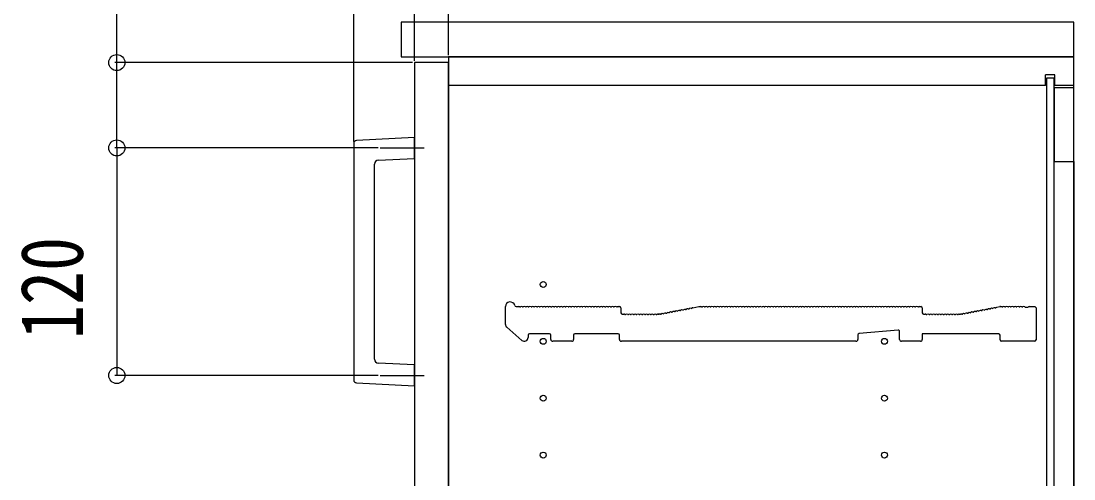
# Model space of a CAD drawing. Units: millimetres, scale not verified. Extents: x -4205 to 4205, y -2970 to 2970.
# Drawn here: x -2045 to -1489, y -1588 to -1346 of the extents above; entities that cross this region are included whole.
import ezdxf
from ezdxf.enums import TextEntityAlignment as Align

# ---------------------------------------------------------------- set-up
doc = ezdxf.new("R2010")
doc.units = ezdxf.units.MM
doc.header["$LTSCALE"] = 20
for name, color, linetype in [('0-2_YKK_11', 7, 'Continuous'), ('0-3_YKK_12', 2, 'Continuous'), ('0-4_YKK_13', 4, 'Continuous'), ('0-5_YKK_D', 6, 'Continuous')]:
    doc.layers.add(name, color=color, linetype=linetype)
doc.styles.add('ＭＳ ゴシック', font='')
doc.styles.get('ＭＳ ゴシック').set_extended_font_data('MS Gothic')

msp = doc.modelspace()

# ---------------------------------------------------------------- linework, layer by layer
at = {"layer": '0-2_YKK_11'}
for p, q in [((-1789.06, -1506.09), (-1789.06, -1496.7)), ((-1783.43, -1496.7), (-1782.06, -1496.7)), ((-1781.5, -1496.9), (-1781.11, -1496.9)), ((-1780, -1496.9), (-1779.61, -1496.9)), ((-1778.5, -1496.9), (-1778.11, -1496.9)), ((-1777, -1496.9), (-1776.61, -1496.9)), ((-1775.5, -1496.9), (-1775.11, -1496.9)), ((-1774, -1496.9), (-1773.61, -1496.9)), ((-1772.5, -1496.9), (-1772.11, -1496.9)), ((-1771, -1496.9), (-1770.61, -1496.9)), ((-1769.5, -1496.9), (-1769.11, -1496.9)), ((-1768, -1496.9), (-1767.61, -1496.9)), ((-1766.5, -1496.9), (-1766.11, -1496.9)), ((-1765, -1496.9), (-1764.61, -1496.9)), ((-1763.5, -1496.9), (-1763.11, -1496.9)), ((-1762, -1496.9), (-1761.61, -1496.9)), ((-1760.5, -1496.9), (-1760.11, -1496.9)), ((-1759, -1496.9), (-1758.61, -1496.9)), ((-1757.5, -1496.9), (-1757.11, -1496.9)), ((-1756, -1496.9), (-1755.61, -1496.9)), ((-1754.5, -1496.9), (-1754.11, -1496.9)), ((-1753, -1496.9), (-1752.61, -1496.9)), ((-1751.5, -1496.9), (-1751.11, -1496.9)), ((-1750, -1496.9), (-1749.61, -1496.9)), ((-1748.5, -1496.9), (-1748.11, -1496.9)), ((-1747, -1496.9), (-1746.61, -1496.9)), ((-1745.5, -1496.9), (-1745.11, -1496.9)), ((-1744, -1496.9), (-1743.61, -1496.9)), ((-1742.5, -1496.9), (-1742.11, -1496.9)), ((-1741, -1496.9), (-1740.61, -1496.9)), ((-1739.5, -1496.9), (-1739.11, -1496.9)), ((-1738, -1496.9), (-1737.61, -1496.9)), ((-1736.5, -1496.9), (-1736.11, -1496.9)), ((-1735, -1496.9), (-1734.61, -1496.9)), ((-1733.5, -1496.9), (-1733.11, -1496.9)), ((-1732, -1496.9), (-1731.61, -1496.9)), ((-1730.5, -1496.9), (-1730.11, -1496.9)), ((-1729.56, -1496.7), (-1728.76, -1496.7)), ((-1728.06, -1497.4), (-1728.06, -1500)), ((-1702.84, -1499.91), (-1702.47, -1499.84)), ((-1701.37, -1499.63), (-1700.99, -1499.56)), ((-1699.89, -1499.35), (-1699.52, -1499.28)), ((-1698.42, -1499.07), (-1698.05, -1499)), ((-1696.95, -1498.79), (-1696.57, -1498.72)), ((-1695.47, -1498.51), (-1695.1, -1498.44)), ((-1694, -1498.23), (-1693.63, -1498.16)), ((-1692.53, -1497.95), (-1692.15, -1497.88)), ((-1691.05, -1497.67), (-1690.68, -1497.59)), ((-1685.5, -1496.9), (-1685.11, -1496.9)), ((-1684, -1496.9), (-1683.61, -1496.9)), ((-1682.5, -1496.9), (-1682.11, -1496.9)), ((-1681, -1496.9), (-1680.61, -1496.9)), ((-1679.5, -1496.9), (-1679.11, -1496.9)), ((-1678, -1496.9), (-1677.61, -1496.9)), ((-1676.5, -1496.9), (-1676.11, -1496.9)), ((-1675, -1496.9), (-1674.61, -1496.9)), ((-1673.5, -1496.9), (-1673.11, -1496.9)), ((-1672, -1496.9), (-1671.61, -1496.9)), ((-1670.5, -1496.9), (-1670.11, -1496.9)), ((-1669, -1496.9), (-1668.61, -1496.9)), ((-1667.5, -1496.9), (-1667.11, -1496.9)), ((-1666, -1496.9), (-1665.61, -1496.9)), ((-1664.5, -1496.9), (-1664.11, -1496.9)), ((-1663, -1496.9), (-1662.61, -1496.9)), ((-1661.5, -1496.9), (-1661.11, -1496.9)), ((-1660, -1496.9), (-1659.61, -1496.9)), ((-1658.5, -1496.9), (-1658.11, -1496.9)), ((-1657, -1496.9), (-1656.61, -1496.9)), ((-1655.5, -1496.9), (-1655.11, -1496.9)), ((-1654, -1496.9), (-1653.61, -1496.9)), ((-1652.5, -1496.9), (-1652.11, -1496.9)), ((-1651, -1496.9), (-1650.61, -1496.9)), ((-1649.5, -1496.9), (-1649.11, -1496.9)), ((-1648, -1496.9), (-1647.61, -1496.9)), ((-1646.5, -1496.9), (-1646.11, -1496.9)), ((-1645, -1496.9), (-1644.61, -1496.9)), ((-1643.5, -1496.9), (-1643.11, -1496.9)), ((-1642, -1496.9), (-1641.61, -1496.9)), ((-1640.5, -1496.9), (-1640.11, -1496.9)), ((-1639, -1496.9), (-1638.61, -1496.9)), ((-1637.5, -1496.9), (-1637.11, -1496.9)), ((-1636, -1496.9), (-1635.61, -1496.9)), ((-1634.5, -1496.9), (-1634.11, -1496.9)), ((-1633, -1496.9), (-1632.61, -1496.9)), ((-1631.5, -1496.9), (-1631.11, -1496.9)), ((-1630, -1496.9), (-1629.61, -1496.9)), ((-1628.5, -1496.9), (-1628.11, -1496.9)), ((-1627, -1496.9), (-1626.61, -1496.9)), ((-1625.5, -1496.9), (-1625.11, -1496.9)), ((-1624, -1496.9), (-1623.61, -1496.9)), ((-1622.5, -1496.9), (-1622.11, -1496.9)), ((-1621, -1496.9), (-1620.61, -1496.9)), ((-1619.5, -1496.9), (-1619.11, -1496.9)), ((-1618, -1496.9), (-1617.61, -1496.9)), ((-1616.5, -1496.9), (-1616.11, -1496.9)), ((-1615, -1496.9), (-1614.61, -1496.9)), ((-1613.5, -1496.9), (-1613.11, -1496.9)), ((-1612, -1496.9), (-1611.61, -1496.9)), ((-1610.5, -1496.9), (-1610.11, -1496.9)), ((-1609, -1496.9), (-1608.61, -1496.9)), ((-1607.5, -1496.9), (-1607.11, -1496.9)), ((-1606, -1496.9), (-1605.61, -1496.9)), ((-1604.5, -1496.9), (-1604.11, -1496.9)), ((-1603, -1496.9), (-1602.61, -1496.9)), ((-1601.5, -1496.9), (-1601.11, -1496.9)), ((-1600, -1496.9), (-1599.61, -1496.9)), ((-1598.5, -1496.9), (-1598.11, -1496.9)), ((-1597, -1496.9), (-1596.61, -1496.9)), ((-1595.5, -1496.9), (-1595.11, -1496.9)), ((-1594, -1496.9), (-1593.61, -1496.9)), ((-1592.5, -1496.9), (-1592.11, -1496.9)), ((-1591, -1496.9), (-1590.61, -1496.9)), ((-1589.5, -1496.9), (-1589.11, -1496.9)), ((-1588, -1496.9), (-1587.61, -1496.9)), ((-1586.5, -1496.9), (-1586.11, -1496.9)), ((-1585, -1496.9), (-1584.61, -1496.9)), ((-1583.5, -1496.9), (-1583.11, -1496.9)), ((-1582, -1496.9), (-1581.61, -1496.9)), ((-1580.5, -1496.9), (-1580.11, -1496.9)), ((-1579, -1496.9), (-1578.61, -1496.9)), ((-1577.5, -1496.9), (-1577.11, -1496.9)), ((-1576, -1496.9), (-1575.61, -1496.9)), ((-1574.5, -1496.9), (-1574.11, -1496.9)), ((-1573, -1496.9), (-1572.61, -1496.9)), ((-1571.5, -1496.9), (-1571.11, -1496.9)), ((-1570.56, -1496.7), (-1569.76, -1496.7)), ((-1569.06, -1497.4), (-1569.06, -1500)), ((-1543.84, -1499.91), (-1543.47, -1499.84)), ((-1542.37, -1499.63), (-1541.99, -1499.56)), ((-1540.89, -1499.35), (-1540.52, -1499.28)), ((-1539.42, -1499.07), (-1539.05, -1499)), ((-1537.95, -1498.79), (-1537.57, -1498.72)), ((-1536.47, -1498.51), (-1536.1, -1498.44)), ((-1535, -1498.23), (-1534.63, -1498.16)), ((-1533.53, -1497.95), (-1533.15, -1497.88)), ((-1532.05, -1497.67), (-1531.68, -1497.59)), ((-1530.58, -1497.39), (-1530.2, -1497.31)), ((-1529.69, -1497.01), (-1528.12, -1496.71)), ((-1527.99, -1496.7), (-1527.56, -1496.7)), ((-1527, -1496.9), (-1526.61, -1496.9)), ((-1525.5, -1496.9), (-1525.11, -1496.9)), ((-1524, -1496.9), (-1523.61, -1496.9)), ((-1522.5, -1496.9), (-1522.11, -1496.9)), ((-1521, -1496.9), (-1520.61, -1496.9)), ((-1519.5, -1496.9), (-1519.11, -1496.9)), ((-1518, -1496.9), (-1517.61, -1496.9)), ((-1516.5, -1496.9), (-1516.11, -1496.9)), ((-1512.56, -1496.7), (-1509.76, -1496.7)), ((-1509.06, -1497.4), (-1509.06, -1514.3)), ((-1727.36, -1500.7), (-1726.56, -1500.7)), ((-1726, -1500.9), (-1725.61, -1500.9)), ((-1724.5, -1500.9), (-1724.11, -1500.9)), ((-1723, -1500.9), (-1722.61, -1500.9)), ((-1721.5, -1500.9), (-1721.11, -1500.9)), ((-1720, -1500.9), (-1719.61, -1500.9)), ((-1718.5, -1500.9), (-1718.11, -1500.9)), ((-1717, -1500.9), (-1716.61, -1500.9)), ((-1715.5, -1500.9), (-1715.11, -1500.9)), ((-1714, -1500.9), (-1713.61, -1500.9)), ((-1712.5, -1500.9), (-1712.11, -1500.9)), ((-1711, -1500.9), (-1710.61, -1500.9)), ((-1709.5, -1500.9), (-1709.11, -1500.9)), ((-1708.56, -1500.7), (-1708.12, -1500.7)), ((-1708.12, -1500.7), (-1708.56, -1500.7)), ((-1707.26, -1500.75), (-1706.89, -1500.68)), ((-1705.79, -1500.47), (-1705.41, -1500.4)), ((-1704.31, -1500.19), (-1703.94, -1500.12)), ((-1568.36, -1500.7), (-1567.56, -1500.7)), ((-1567, -1500.9), (-1566.61, -1500.9)), ((-1565.5, -1500.9), (-1565.11, -1500.9)), ((-1564, -1500.9), (-1563.61, -1500.9)), ((-1562.5, -1500.9), (-1562.11, -1500.9)), ((-1561, -1500.9), (-1560.61, -1500.9)), ((-1559.5, -1500.9), (-1559.11, -1500.9)), ((-1558, -1500.9), (-1557.61, -1500.9)), ((-1556.5, -1500.9), (-1556.11, -1500.9)), ((-1555, -1500.9), (-1554.61, -1500.9)), ((-1553.5, -1500.9), (-1553.11, -1500.9)), ((-1552, -1500.9), (-1551.61, -1500.9)), ((-1550.5, -1500.9), (-1550.11, -1500.9)), ((-1549.56, -1500.7), (-1549.12, -1500.7)), ((-1548.99, -1500.69), (-1548.85, -1500.66)), ((-1548.26, -1500.75), (-1547.89, -1500.68)), ((-1546.79, -1500.47), (-1546.41, -1500.4)), ((-1545.31, -1500.19), (-1544.94, -1500.12)), ((-1780.36, -1514.51), (-1788.36, -1507.6)), ((-1765.76, -1511), (-1776.36, -1511)), ((-1729.56, -1511), (-1752.36, -1511)), ((-1581.82, -1509.07), (-1602.42, -1510.94)), ((-1581.06, -1514), (-1581.06, -1509.77)), ((-1777.06, -1511.7), (-1777.06, -1513)), ((-1765.06, -1514), (-1765.06, -1511.7)), ((-1754.06, -1515), (-1764.06, -1515)), ((-1753.06, -1511.7), (-1753.06, -1514)), ((-1728.86, -1514), (-1728.86, -1511.7)), ((-1603.06, -1511.64), (-1603.06, -1514)), ((-1570.06, -1515), (-1580.06, -1515)), ((-1528.06, -1514.3), (-1528.06, -1511.7)), ((-1509.76, -1515), (-1527.36, -1515))]:
    msp.add_line(p, q, dxfattribs=at)
for points in [[(-1690.17, -1497.29), (-1687.06, -1496.7), (-1686.06, -1496.7)], [(-1514.99, -1496.9), (-1514.8, -1496.97), (-1513.31, -1496.97), (-1513.12, -1496.9)], [(-1707.85, -1500.66), (-1707.99, -1500.69), (-1707.85, -1500.66)], [(-1528.76, -1511), (-1569.06, -1511), (-1569.06, -1514)], [(-1604.06, -1515), (-1630.48, -1515), (-1630.73, -1514.87), (-1631.38, -1514.87), (-1631.63, -1515), (-1658.48, -1515), (-1658.73, -1514.87), (-1659.38, -1514.87), (-1659.63, -1515), (-1686.48, -1515), (-1686.73, -1514.87), (-1687.38, -1514.87), (-1687.63, -1515), (-1727.86, -1515)]]:
    msp.add_lwpolyline(points, dxfattribs=at)
for centre, radius, start, end in [((-1786.56, -1496.7), 2.5, 12.6356, 180), ((-1783.43, -1496), 0.7, 192.6356, 270), ((-1782.06, -1497.58), 0.88, 50.536, 90), ((-1780.56, -1497.58), 0.88, 50.536, 129.464), ((-1779.06, -1497.58), 0.88, 50.536, 129.464), ((-1777.56, -1497.58), 0.88, 50.536, 129.464), ((-1776.06, -1497.58), 0.88, 50.536, 129.464), ((-1774.56, -1497.58), 0.88, 50.536, 129.464), ((-1773.06, -1497.58), 0.88, 50.536, 129.464), ((-1771.56, -1497.58), 0.88, 50.536, 129.464), ((-1770.06, -1497.58), 0.88, 50.536, 129.464), ((-1768.56, -1497.58), 0.88, 50.536, 129.464), ((-1767.06, -1497.58), 0.88, 50.536, 129.464), ((-1765.56, -1497.58), 0.88, 50.536, 129.464), ((-1764.06, -1497.58), 0.88, 50.536, 129.464), ((-1762.56, -1497.58), 0.88, 50.536, 129.464), ((-1761.06, -1497.58), 0.88, 50.536, 129.464), ((-1759.56, -1497.58), 0.88, 50.536, 129.464), ((-1758.06, -1497.58), 0.88, 50.536, 129.464), ((-1756.56, -1497.58), 0.88, 50.536, 129.464), ((-1755.06, -1497.58), 0.88, 50.536, 129.464), ((-1753.56, -1497.58), 0.88, 50.536, 129.464), ((-1752.06, -1497.58), 0.88, 50.536, 129.464), ((-1750.56, -1497.58), 0.88, 50.536, 129.464), ((-1749.06, -1497.58), 0.88, 50.536, 129.464), ((-1747.56, -1497.58), 0.88, 50.536, 129.464), ((-1746.06, -1497.58), 0.88, 50.536, 129.464), ((-1744.56, -1497.58), 0.88, 50.536, 129.464), ((-1743.06, -1497.58), 0.88, 50.536, 129.464), ((-1741.56, -1497.58), 0.88, 50.536, 129.464), ((-1740.06, -1497.58), 0.88, 50.536, 129.464), ((-1738.56, -1497.58), 0.88, 50.536, 129.464), ((-1737.06, -1497.58), 0.88, 50.536, 129.464), ((-1735.56, -1497.58), 0.88, 50.536, 129.464), ((-1734.06, -1497.58), 0.88, 50.536, 129.464), ((-1732.56, -1497.58), 0.88, 50.536, 129.464), ((-1731.06, -1497.58), 0.88, 50.536, 129.464), ((-1729.56, -1497.58), 0.88, 90, 129.464), ((-1728.76, -1497.4), 0.7, 0, 90), ((-1703.26, -1500.68), 0.88, 61.3203, 140.2483), ((-1701.79, -1500.4), 0.88, 61.3203, 140.2483), ((-1700.32, -1500.12), 0.88, 61.3203, 140.2483), ((-1698.84, -1499.84), 0.88, 61.3203, 140.2483), ((-1697.37, -1499.56), 0.88, 61.3203, 140.2483), ((-1695.9, -1499.28), 0.88, 61.3203, 140.2483), ((-1694.42, -1499), 0.88, 61.3203, 140.2483), ((-1692.95, -1498.72), 0.88, 61.3203, 140.2483), ((-1691.48, -1498.44), 0.88, 61.3203, 140.2483), ((-1690, -1498.16), 0.88, 100.7843, 140.2483), ((-1686.06, -1497.58), 0.88, 50.536, 90), ((-1684.56, -1497.58), 0.88, 50.536, 129.464), ((-1683.06, -1497.58), 0.88, 50.536, 129.464), ((-1681.56, -1497.58), 0.88, 50.536, 129.464), ((-1680.06, -1497.58), 0.88, 50.536, 129.464), ((-1678.56, -1497.58), 0.88, 50.536, 129.464), ((-1677.06, -1497.58), 0.88, 50.536, 129.464), ((-1675.56, -1497.58), 0.88, 50.536, 129.464), ((-1674.06, -1497.58), 0.88, 50.536, 129.464), ((-1672.56, -1497.58), 0.88, 50.536, 129.464), ((-1671.06, -1497.58), 0.88, 50.536, 129.464), ((-1669.56, -1497.58), 0.88, 50.536, 129.464), ((-1668.06, -1497.58), 0.88, 50.536, 129.464), ((-1666.56, -1497.58), 0.88, 50.536, 129.464), ((-1665.06, -1497.58), 0.88, 50.536, 129.464), ((-1663.56, -1497.58), 0.88, 50.536, 129.464), ((-1662.06, -1497.58), 0.88, 50.536, 129.464), ((-1660.56, -1497.58), 0.88, 50.536, 129.464), ((-1659.06, -1497.58), 0.88, 50.536, 129.464), ((-1657.56, -1497.58), 0.88, 50.536, 129.464), ((-1656.06, -1497.58), 0.88, 50.536, 129.464), ((-1654.56, -1497.58), 0.88, 50.536, 129.464), ((-1653.06, -1497.58), 0.88, 50.536, 129.464), ((-1651.56, -1497.58), 0.88, 50.536, 129.464), ((-1650.06, -1497.58), 0.88, 50.536, 129.464), ((-1648.56, -1497.58), 0.88, 50.536, 129.464), ((-1647.06, -1497.58), 0.88, 50.536, 129.464), ((-1645.56, -1497.58), 0.88, 50.536, 129.464), ((-1644.06, -1497.58), 0.88, 50.536, 129.464), ((-1642.56, -1497.58), 0.88, 50.536, 129.464), ((-1641.06, -1497.58), 0.88, 50.536, 129.464), ((-1639.56, -1497.58), 0.88, 50.536, 129.464), ((-1638.06, -1497.58), 0.88, 50.536, 129.464), ((-1636.56, -1497.58), 0.88, 50.536, 129.464), ((-1635.06, -1497.58), 0.88, 50.536, 129.464), ((-1633.56, -1497.58), 0.88, 50.536, 129.464), ((-1632.06, -1497.58), 0.88, 50.536, 129.464), ((-1630.56, -1497.58), 0.88, 50.536, 129.464), ((-1629.06, -1497.58), 0.88, 50.536, 129.464), ((-1627.56, -1497.58), 0.88, 50.536, 129.464), ((-1626.06, -1497.58), 0.88, 50.536, 129.464), ((-1624.56, -1497.58), 0.88, 50.536, 129.464), ((-1623.06, -1497.58), 0.88, 50.536, 129.464), ((-1621.56, -1497.58), 0.88, 50.536, 129.464), ((-1620.06, -1497.58), 0.88, 50.536, 129.464), ((-1618.56, -1497.58), 0.88, 50.536, 129.464), ((-1617.06, -1497.58), 0.88, 50.536, 129.464), ((-1615.56, -1497.58), 0.88, 50.536, 129.464), ((-1614.06, -1497.58), 0.88, 50.536, 129.464), ((-1612.56, -1497.58), 0.88, 50.536, 129.464), ((-1611.06, -1497.58), 0.88, 50.536, 129.464), ((-1609.56, -1497.58), 0.88, 50.536, 129.464), ((-1608.06, -1497.58), 0.88, 50.536, 129.464), ((-1606.56, -1497.58), 0.88, 50.536, 129.464), ((-1605.06, -1497.58), 0.88, 50.536, 129.464), ((-1603.56, -1497.58), 0.88, 50.536, 129.464), ((-1602.06, -1497.58), 0.88, 50.536, 129.464), ((-1600.56, -1497.58), 0.88, 50.536, 129.464), ((-1599.06, -1497.58), 0.88, 50.536, 129.464), ((-1597.56, -1497.58), 0.88, 50.536, 129.464), ((-1596.06, -1497.58), 0.88, 50.536, 129.464), ((-1594.56, -1497.58), 0.88, 50.536, 129.464), ((-1593.06, -1497.58), 0.88, 50.536, 129.464), ((-1591.56, -1497.58), 0.88, 50.536, 129.464), ((-1590.06, -1497.58), 0.88, 50.536, 129.464), ((-1588.56, -1497.58), 0.88, 50.536, 129.464), ((-1587.06, -1497.58), 0.88, 50.536, 129.464), ((-1585.56, -1497.58), 0.88, 50.536, 129.464), ((-1584.06, -1497.58), 0.88, 50.536, 129.464), ((-1582.56, -1497.58), 0.88, 50.536, 129.464), ((-1581.06, -1497.58), 0.88, 50.536, 129.464), ((-1579.56, -1497.58), 0.88, 50.536, 129.464), ((-1578.06, -1497.58), 0.88, 50.536, 129.464), ((-1576.56, -1497.58), 0.88, 50.536, 129.464), ((-1575.06, -1497.58), 0.88, 50.536, 129.464), ((-1573.56, -1497.58), 0.88, 50.536, 129.464), ((-1572.06, -1497.58), 0.88, 50.536, 129.464), ((-1570.56, -1497.58), 0.88, 90, 129.464), ((-1569.76, -1497.4), 0.7, 0, 90), ((-1544.26, -1500.68), 0.88, 61.3203, 140.2483), ((-1542.79, -1500.4), 0.88, 61.3203, 140.2483), ((-1541.32, -1500.12), 0.88, 61.3203, 140.2483), ((-1539.84, -1499.84), 0.88, 61.3203, 140.2483), ((-1538.37, -1499.56), 0.88, 61.3203, 140.2483), ((-1536.9, -1499.28), 0.88, 61.3203, 140.2483), ((-1535.42, -1499), 0.88, 61.3203, 140.2483), ((-1533.95, -1498.72), 0.88, 61.3203, 140.2483), ((-1532.48, -1498.44), 0.88, 61.3203, 140.2483), ((-1531, -1498.16), 0.88, 61.3203, 140.2483), ((-1529.53, -1497.88), 0.88, 100.7843, 140.2483), ((-1527.99, -1497.4), 0.7, 90, 100.7843), ((-1527.56, -1497.58), 0.88, 50.536, 90), ((-1526.06, -1497.58), 0.88, 50.536, 129.464), ((-1524.56, -1497.58), 0.88, 50.536, 129.464), ((-1523.06, -1497.58), 0.88, 50.536, 129.464), ((-1521.56, -1497.58), 0.88, 50.536, 129.464), ((-1520.06, -1497.58), 0.88, 50.536, 129.464), ((-1518.56, -1497.58), 0.88, 50.536, 129.464), ((-1517.06, -1497.58), 0.88, 50.536, 129.464), ((-1515.56, -1497.58), 0.88, 50.4605, 129.464), ((-1512.56, -1497.58), 0.88, 90, 129.5394), ((-1509.76, -1497.4), 0.7, 0, 90), ((-1727.36, -1500), 0.7, 180, 270), ((-1726.56, -1501.58), 0.88, 50.536, 90), ((-1725.06, -1501.58), 0.88, 50.536, 129.464), ((-1723.56, -1501.58), 0.88, 50.536, 129.464), ((-1722.06, -1501.58), 0.88, 50.536, 129.464), ((-1720.56, -1501.58), 0.88, 50.536, 129.464), ((-1719.06, -1501.58), 0.88, 50.536, 129.464), ((-1717.56, -1501.58), 0.88, 50.536, 129.464), ((-1716.06, -1501.58), 0.88, 50.536, 129.464), ((-1714.56, -1501.58), 0.88, 50.536, 129.464), ((-1713.06, -1501.58), 0.88, 50.536, 129.464), ((-1711.56, -1501.58), 0.88, 50.536, 129.464), ((-1710.06, -1501.58), 0.88, 50.536, 129.464), ((-1708.56, -1501.58), 0.88, 90, 129.464), ((-1708.12, -1500), 0.7, 270, 280.7843), ((-1708.12, -1500), 0.7, 270, 280.7843), ((-1707.68, -1501.53), 0.88, 61.3203, 100.7843), ((-1706.21, -1501.24), 0.88, 61.3203, 140.2483), ((-1704.74, -1500.96), 0.88, 61.3203, 140.2483), ((-1568.36, -1500), 0.7, 180, 270), ((-1567.56, -1501.58), 0.88, 50.536, 90), ((-1566.06, -1501.58), 0.88, 50.536, 129.464), ((-1564.56, -1501.58), 0.88, 50.536, 129.464), ((-1563.06, -1501.58), 0.88, 50.536, 129.464), ((-1561.56, -1501.58), 0.88, 50.536, 129.464), ((-1560.06, -1501.58), 0.88, 50.536, 129.464), ((-1558.56, -1501.58), 0.88, 50.536, 129.464), ((-1557.06, -1501.58), 0.88, 50.536, 129.464), ((-1555.56, -1501.58), 0.88, 50.536, 129.464), ((-1554.06, -1501.58), 0.88, 50.536, 129.464), ((-1552.56, -1501.58), 0.88, 50.536, 129.464), ((-1551.06, -1501.58), 0.88, 50.536, 129.464), ((-1549.56, -1501.58), 0.88, 90, 129.464), ((-1549.12, -1500), 0.7, 270, 280.7843), ((-1548.68, -1501.53), 0.88, 61.3203, 100.7843), ((-1547.21, -1501.24), 0.88, 61.3203, 140.2483), ((-1545.74, -1500.96), 0.88, 61.3203, 140.2483), ((-1787.06, -1506.09), 2, 180, 229.1613), ((-1776.36, -1511.7), 0.7, 90, 180), ((-1765.76, -1511.7), 0.7, 0, 90), ((-1752.36, -1511.7), 0.7, 90, 180), ((-1729.56, -1511.7), 0.7, 0, 90), ((-1602.36, -1511.64), 0.7, 95.1944, 180), ((-1581.76, -1509.77), 0.7, 0, 95.1944), ((-1528.76, -1511.7), 0.7, 0, 90), ((-1779.06, -1513), 2, 229.1613, 0), ((-1764.06, -1514), 1, 180, 270), ((-1754.06, -1514), 1, 270, 0), ((-1727.86, -1514), 1, 180, 270), ((-1604.06, -1514), 1, 270, 0), ((-1580.06, -1514), 1, 180, 270), ((-1570.06, -1514), 1, 270, 0), ((-1527.36, -1514.3), 0.7, 180, 270), ((-1509.76, -1514.3), 0.7, 270, 0)]:
    msp.add_arc(centre, radius, start, end, dxfattribs=at)
at = {"layer": '0-3_YKK_12'}
for p, q in [((-1504.06, -1380), (-1504.06, -1374.5)), ((-1499.06, -1374.5), (-1504.06, -1374.5)), ((-1499.06, -1380), (-1499.06, -1374.5)), ((-1504.06, -1380), (-1819.06, -1380)), ((-1489.06, -1380), (-1499.06, -1380)), ((-1489.06, -1420.25), (-1489.06, -2089.75))]:
    msp.add_line(p, q, dxfattribs=at)
for points in [[(-1844.06, -1365), (-1489.06, -1365), (-1489.06, -1346.6), (-1844.06, -1346.6)], [(-1819.06, -2145), (-1489.06, -2145), (-1489.06, -1365), (-1819.06, -1365)], [(-1837.06, -2142), (-1819.06, -2142), (-1819.06, -1368), (-1837.06, -1368)], [(-1503.56, -2133.75), (-1499.56, -2133.75), (-1499.56, -1376.25), (-1503.56, -1376.25)], [(-1499.56, -1420.25), (-1489.06, -1420.25), (-1489.06, -1381.25), (-1499.56, -1381.25)]]:
    msp.add_lwpolyline(points, close=True, dxfattribs=at)
for centre in [(-1769.06, -1485), (-1769.06, -1515), (-1589.06, -1515), (-1769.06, -1545), (-1589.06, -1545), (-1769.06, -1575), (-1589.06, -1575)]:
    msp.add_circle(centre, 1.55, dxfattribs=at)
at = {"layer": '0-4_YKK_13'}
for p, q in [((-1869.06, -1410.59), (-1869.06, -1535.41)), ((-1837.06, -1407.49), (-1867.63, -1409.1)), ((-1837.06, -1418.51), (-1837.06, -1407.49)), ((-1855.11, -1413), (-1831.96, -1413)), ((-1858.06, -1524.49), (-1858.06, -1421.51)), ((-1856.16, -1419.51), (-1837.06, -1418.51)), ((-1855.11, -1533), (-1831.96, -1533))]:
    msp.add_line(p, q, dxfattribs=at)
msp.add_lwpolyline([(-1867.63, -1536.9), (-1837.06, -1538.51), (-1837.06, -1527.49), (-1856.16, -1526.49)], dxfattribs=at)
for centre, radius, start, end in [((-1867.56, -1410.59), 1.5, 92.7637, 180.2112), ((-1856.06, -1421.51), 2, 93.1953, 179.7952), ((-1856.06, -1524.49), 2, 180.1953, 266.7952), ((-1867.56, -1535.41), 1.5, 179.7637, 267.2112)]:
    msp.add_arc(centre, radius, start, end, dxfattribs=at)
at = {"layer": '0-5_YKK_D'}
for p, q in [((-1819.06, -1364), (-1819.06, -1165.6)), ((-1869.06, -1409.6), (-1869.06, -1255.6)), ((-1837.06, -1367), (-1837.06, -1255.6)), ((-1838.06, -1368), (-1995.06, -1368)), ((-1856.11, -1413), (-1995.06, -1413)), ((-1856.11, -1413), (-1995.06, -1413)), ((-1994.06, -1413), (-1994.06, -1533)), ((-1856.11, -1533), (-1995.06, -1533))]:
    msp.add_line(p, q, dxfattribs=at)
msp.add_lwpolyline([(-1994.06, -1413), (-1994.06, -1368), (-1994.06, -1265.2)], dxfattribs=at)
for centre in [(-1994.06, -1368), (-1994.06, -1413), (-1994.06, -1413), (-1994.06, -1533)]:
    msp.add_circle(centre, 4.25, dxfattribs=at)

# ---------------------------------------------------------------- texts
at = {"layer": '0-5_YKK_D', "style": 'ＭＳ ゴシック', "width": 0.8}
msp.add_text('120', height=32.99, rotation=90, dxfattribs=at).set_placement((-2002.06, -1513.8), align=Align.BOTTOM_LEFT)

doc.saveas('drawing.dxf')
